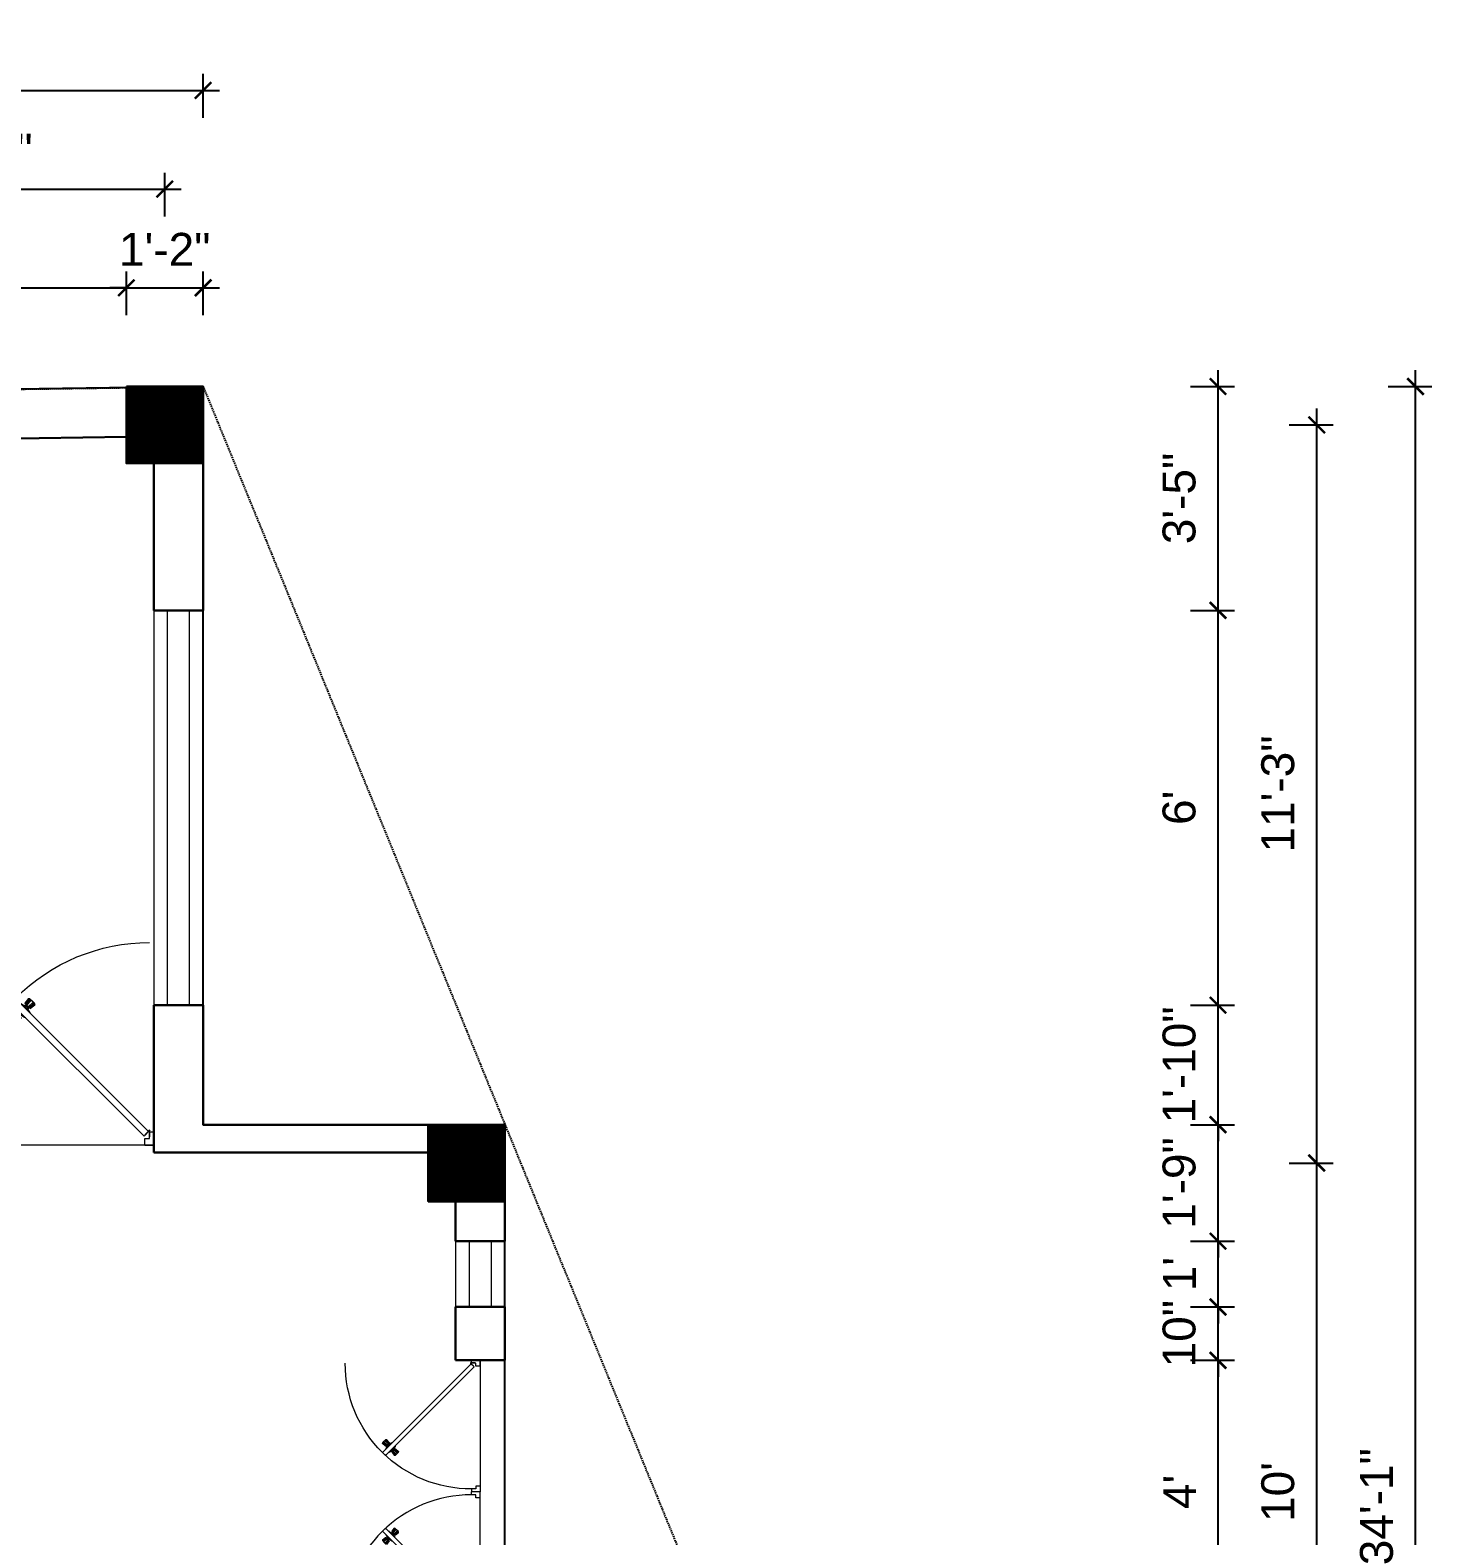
# Model space of a CAD drawing. Header units: inches. Extents: x -6683 to 26091, y -5972 to 4741.
# Drawn here: x 16656.5 to 16912.1, y -2341 to -2066.4 of the extents above; entities that cross this region are included whole.
import ezdxf

# ---------------------------------------------------------------- set-up
doc = ezdxf.new("R2010")
doc.units = ezdxf.units.IN
doc.header["$MEASUREMENT"] = 0
doc.linetypes.add('HIDDEN', pattern=[0.375, 0.25, -0.125])
for name, color, linetype, lineweight in [('Dimension-0.13', 114, 'Continuous', 13), ('hatch-.09', 8, 'Continuous', 9), ('PUERTAS', 7, 'Continuous', 9), ('WALL', 12, 'Continuous', 30), ('wall2', 1, 'Continuous', 15), ('windoow', 4, 'Continuous', 5)]:
    doc.layers.add(name, color=color, linetype=linetype, lineweight=lineweight)
doc.styles.add('arial 1000', font='arial.ttf')
doc.dimstyles.new("1-8'", dxfattribs={"dimtxt": 6, "dimasz": 3, "dimexe": 3, "dimexo": 6, "dimgap": 4, "dimtad": 1, "dimdec": 0, "dimzin": 0, "dimdsep": 46, "dimlunit": 4, "dimtxsty": 'arial 1000', "dimblk": 'ARCHTICK', "dimcen": 8, "dimdle": 3, "dimclrt": 7, "dimazin": 0, "dimtfac": 1, "dimtdec": 0, "dimtix": 1, "dimtmove": 2, "dimatfit": 3, "dimfxl": 5, "dimfxlon": 1, "dimarcsym": 0})

# ---------------------------------------------------------------- blocks, each defined once
blk = doc.blocks.new('2ft6in')
at = {"layer": 'PUERTAS', "color": 2}
for p, q in [((0.84, 2.1), (21.02, 22.28)), ((21.71, 21.6), (1.47, 1.37)), ((18.33, 21.76), (18.31, 21.77)), ((21.71, 21.6), (21.02, 22.28)), ((21.18, 18.9), (21.2, 18.89)), ((0, 2), (0, 0)), ((0.6, 2), (0, 2)), ((1.33, 0), (0, 0)), ((0.6, 1.26), (0.6, 2.04)), ((0.67, 1.26), (0.6, 1.26)), ((0.67, 1.26), (0.67, 2.01)), ((0.67, 1), (0.67, 1.26)), ((1.33, 1), (0.67, 1)), ((1.31, 1.53), (0.79, 2.06)), ((1.36, 1.58), (0.81, 2.12)), ((1.36, 1.58), (1.31, 1.53)), ((1.47, 1.37), (1.31, 1.53)), ((1.33, 0), (1.33, 1)), ((28.67, 0), (28.67, 1)), ((28.67, 1), (29.33, 1)), ((28.67, 0), (30, 0)), ((29.33, 1), (29.33, 2)), ((29.33, 2), (30, 2)), ((30, 0), (30, 2))]:
    blk.add_line(p, q, dxfattribs=at)
at = {"layer": 'PUERTAS', "color": 8}
for p, q in [((18.81, 20.78), (18.04, 21.4)), ((18.86, 20.83), (18.08, 21.46)), ((18.95, 20.92), (18.2, 21.58)), ((18.44, 21.9), (18.31, 21.77)), ((19.07, 21.03), (18.34, 21.72)), ((18.44, 21.9), (18.56, 22.02)), ((18.58, 22.01), (18.56, 22.02)), ((19.3, 21.26), (18.61, 22)), ((19.42, 21.38), (18.75, 22.14)), ((19.51, 21.48), (18.88, 22.26)), ((18.91, 20.27), (19.19, 20.69)), ((19.55, 21.53), (18.93, 22.3)), ((19.13, 20.8), (19.03, 20.9)), ((19.15, 20.82), (19.05, 20.92)), ((19.09, 20.44), (19.25, 20.76)), ((19.19, 20.87), (19.1, 20.96)), ((19.25, 20.93), (19.16, 21.02)), ((19.28, 20.63), (19.32, 20.83)), ((19.4, 21.08), (19.31, 21.17)), ((19.47, 21.15), (19.38, 21.24)), ((19.43, 20.78), (19.4, 20.9)), ((19.51, 21.19), (19.42, 21.28)), ((19.55, 20.91), (19.43, 20.94)), ((19.53, 21.21), (19.44, 21.3)), ((19.7, 21.06), (19.51, 21.01)), ((19.89, 21.24), (19.58, 21.08)), ((20.07, 21.42), (19.64, 21.15)), ((20.85, 20.64), (20.57, 20.22)), ((19.69, 19.49), (20.12, 19.76)), ((19.87, 19.67), (20.18, 19.83)), ((20.06, 19.85), (20.25, 19.9)), ((20.21, 20), (20.33, 19.97)), ((20.21, 19.38), (20.83, 18.61)), ((20.23, 19.7), (20.32, 19.61)), ((20.25, 19.72), (20.34, 19.63)), ((20.25, 19.43), (20.88, 18.65)), ((20.29, 19.76), (20.38, 19.67)), ((20.33, 20.13), (20.36, 20.01)), ((20.34, 19.53), (21, 18.77)), ((20.36, 19.83), (20.45, 19.74)), ((20.48, 20.28), (20.44, 20.08)), ((20.46, 19.64), (21.14, 18.91)), ((20.5, 19.98), (20.6, 19.89)), ((20.67, 20.47), (20.51, 20.15)), ((20.57, 20.04), (20.66, 19.95)), ((20.61, 20.09), (20.7, 19.99)), ((20.63, 20.11), (20.72, 20.01)), ((20.69, 19.87), (21.42, 19.19)), ((20.81, 19.99), (21.56, 19.33)), ((20.9, 20.08), (21.68, 19.45)), ((20.95, 20.13), (21.72, 19.51)), ((21.32, 19.01), (21.2, 18.89)), ((21.32, 19.01), (21.44, 19.14)), ((21.43, 19.15), (21.44, 19.14)), ((0, 0), (30, 0))]:
    blk.add_line(p, q, dxfattribs=at)
at = {"layer": 'PUERTAS', "color": 1}
for p, q in [((18.06, 21.44), (18.48, 21.86)), ((18.74, 20.79), (18.06, 21.34)), ((18.08, 21.51), (18.45, 21.88)), ((18.11, 21.49), (18.08, 21.51)), ((18.82, 22.25), (18.45, 21.88)), ((18.9, 22.28), (18.48, 21.86)), ((18.84, 22.23), (18.82, 22.25)), ((18.83, 20.8), (19.18, 21.15)), ((18.92, 20.89), (18.93, 20.88)), ((19.54, 21.59), (18.99, 22.27)), ((19.02, 20.88), (19.24, 21.1)), ((19.12, 20.8), (19.03, 20.89)), ((19.1, 20.7), (19.11, 20.69)), ((19.1, 20.6), (19.1, 20.6)), ((19.11, 20.79), (19.33, 21.01)), ((19.54, 21.5), (19.18, 21.15)), ((19.45, 21.31), (19.24, 21.1)), ((19.55, 21.22), (19.33, 21.01)), ((19.45, 21.41), (19.45, 21.41)), ((19.54, 21.22), (19.45, 21.31)), ((19.64, 21.23), (19.64, 21.23)), ((19.74, 21.24), (19.73, 21.23)), ((20.12, 21.49), (19.74, 21.24)), ((20.22, 21.48), (20.22, 21.49)), ((20.91, 20.7), (20.66, 20.31)), ((20.91, 20.8), (20.91, 20.79)), ((18.84, 20.21), (19.1, 20.6)), ((18.85, 20.11), (18.84, 20.12)), ((19.53, 19.43), (19.54, 19.42)), ((19.64, 19.42), (20.02, 19.67)), ((20.02, 19.67), (20.03, 19.68)), ((20.12, 19.68), (20.12, 19.68)), ((20.21, 19.69), (20.43, 19.9)), ((20.22, 19.41), (20.57, 19.76)), ((20.22, 19.69), (20.31, 19.6)), ((20.22, 19.32), (20.76, 18.64)), ((20.31, 19.6), (20.52, 19.81)), ((20.31, 19.5), (20.31, 19.5)), ((20.65, 20.12), (20.43, 19.9)), ((20.74, 20.03), (20.52, 19.81)), ((20.93, 20.11), (20.57, 19.76)), ((20.64, 20.11), (20.73, 20.02)), ((20.66, 20.31), (20.65, 20.31)), ((20.65, 20.21), (20.65, 20.22)), ((20.84, 20.02), (20.83, 20.03)), ((20.86, 18.63), (21.28, 19.05)), ((20.91, 18.68), (20.94, 18.66)), ((20.94, 18.66), (21.31, 19.03)), ((21.02, 20.12), (21.7, 19.57)), ((21.7, 19.47), (21.28, 19.05)), ((21.67, 19.4), (21.31, 19.03)), ((21.65, 19.42), (21.67, 19.4))]:
    blk.add_line(p, q, dxfattribs=at)
at = {"layer": 'PUERTAS', "color": 2}
for radius in [0.129, 0.0627]:
    blk.add_circle((0.68, 2.14), radius, dxfattribs=at)
at = {"layer": 'PUERTAS', "color": 8}
blk.add_arc((0.68, 2.14), 28.65, 359.7285, 90.0333, dxfattribs=at)
at = {"layer": 'PUERTAS', "color": 1}
for centre, start, end in [((18.78, 20.84), 231.0764, 315), ((18.94, 22.23), 38.9236, 135), ((18.97, 20.93), 225, 315), ((19.16, 20.74), 135, 219.7428), ((19.06, 20.65), 315, 39.7428), ((19.4, 21.36), 315, 45), ((19.49, 21.55), 315, 38.9236), ((19.6, 21.18), 50.2572, 135), ((19.68, 21.28), 230.2572, 315), ((20.17, 21.44), 45, 135), ((20.87, 20.75), 315, 45), ((18.89, 20.16), 135, 225), ((19.59, 19.47), 225, 315), ((20.07, 19.63), 50.2572, 135), ((20.16, 19.73), 230.2572, 315), ((20.27, 19.36), 135, 218.9236), ((20.35, 19.55), 135, 225), ((20.7, 20.26), 135, 219.7428), ((20.6, 20.17), 315, 39.7428), ((20.78, 19.98), 45, 135), ((20.82, 18.68), 218.9236, 315), ((20.98, 20.07), 51.0764, 135), ((21.65, 19.52), 315, 51.0764)]:
    blk.add_arc(centre, 0.0667, start, end, dxfattribs=at)
blk = doc.blocks.new('*U44')
at = {"color": 3, "xscale": -1}
blk.add_blockref('2ft6in', (42, 0), dxfattribs=at)
blk = doc.blocks.new('3ft')
at = {"layer": 'PUERTAS', "color": 2}
for p, q in [((1.01, 2.52), (25.23, 26.74)), ((26.05, 25.92), (1.77, 1.64)), ((21.99, 26.11), (21.98, 26.13)), ((26.05, 25.92), (25.23, 26.74)), ((25.42, 22.68), (25.43, 22.67)), ((0, 2.4), (0, 0)), ((0.72, 2.4), (0, 2.4)), ((1.6, 0), (0, 0)), ((0.72, 1.52), (0.72, 2.44)), ((0.8, 1.52), (0.72, 1.52)), ((0.8, 1.52), (0.8, 2.41)), ((0.8, 1.2), (0.8, 1.52)), ((1.6, 1.2), (0.8, 1.2)), ((1.57, 1.84), (0.94, 2.47)), ((1.63, 1.89), (0.97, 2.55)), ((1.63, 1.89), (1.57, 1.84)), ((1.77, 1.64), (1.57, 1.84)), ((1.6, 0), (1.6, 1.2)), ((34.4, 0), (34.4, 1.2)), ((34.4, 1.2), (35.2, 1.2)), ((34.4, 0), (36, 0)), ((35.2, 1.2), (35.2, 2.4)), ((35.2, 2.4), (36, 2.4)), ((36, 0), (36, 2.4))]:
    blk.add_line(p, q, dxfattribs=at)
at = {"layer": 'PUERTAS', "color": 8}
for p, q in [((22.57, 24.94), (21.65, 25.68)), ((22.63, 24.99), (21.69, 25.75)), ((22.74, 25.1), (21.84, 25.9)), ((22.13, 26.28), (21.98, 26.13)), ((22.88, 25.24), (22.01, 26.06)), ((22.13, 26.28), (22.27, 26.42)), ((22.29, 26.41), (22.27, 26.42)), ((23.16, 25.52), (22.34, 26.39)), ((23.3, 25.66), (22.5, 26.56)), ((23.41, 25.77), (22.65, 26.71)), ((22.69, 24.32), (23.02, 24.83)), ((23.46, 25.83), (22.72, 26.75)), ((22.95, 24.96), (22.84, 25.07)), ((22.98, 24.99), (22.86, 25.1)), ((23.03, 25.04), (22.91, 25.15)), ((22.91, 24.53), (23.1, 24.91)), ((23.11, 25.12), (22.99, 25.23)), ((23.13, 24.76), (23.18, 24.99)), ((23.28, 25.3), (23.17, 25.41)), ((23.36, 25.37), (23.25, 25.49)), ((23.31, 24.94), (23.28, 25.08)), ((23.41, 25.43), (23.3, 25.54)), ((23.46, 25.09), (23.32, 25.13)), ((23.44, 25.45), (23.33, 25.56)), ((23.64, 25.27), (23.41, 25.22)), ((23.87, 25.49), (23.49, 25.3)), ((24.08, 25.71), (23.57, 25.38)), ((25.02, 24.77), (24.68, 24.26)), ((23.63, 23.38), (24.14, 23.72)), ((23.84, 23.6), (24.22, 23.79)), ((24.07, 23.82), (24.3, 23.88)), ((24.25, 24), (24.39, 23.97)), ((24.25, 23.26), (24.99, 22.34)), ((24.27, 23.64), (24.38, 23.53)), ((24.3, 23.67), (24.41, 23.56)), ((24.3, 23.32), (25.06, 22.38)), ((24.35, 23.72), (24.46, 23.61)), ((24.4, 24.15), (24.43, 24.01)), ((24.41, 23.43), (25.2, 22.53)), ((24.43, 23.8), (24.54, 23.69)), ((24.58, 24.33), (24.52, 24.1)), ((24.55, 23.57), (25.37, 22.7)), ((24.6, 23.97), (24.72, 23.86)), ((24.8, 24.56), (24.61, 24.18)), ((24.68, 24.05), (24.79, 23.94)), ((24.73, 24.1), (24.85, 23.99)), ((24.76, 24.13), (24.87, 24.02)), ((24.83, 23.85), (25.7, 23.03)), ((24.97, 23.99), (25.87, 23.2)), ((25.08, 24.1), (26.02, 23.34)), ((25.14, 24.15), (26.06, 23.41)), ((25.58, 22.82), (25.43, 22.67)), ((25.58, 22.82), (25.73, 22.97)), ((25.72, 22.98), (25.73, 22.97)), ((0, 0), (36, 0))]:
    blk.add_line(p, q, dxfattribs=at)
at = {"layer": 'PUERTAS', "color": 1}
for p, q in [((21.67, 25.73), (22.17, 26.23)), ((22.49, 24.95), (21.67, 25.61)), ((21.7, 25.82), (22.14, 26.26)), ((21.73, 25.79), (21.7, 25.82)), ((22.58, 26.7), (22.14, 26.26)), ((22.67, 26.73), (22.17, 26.23)), ((22.61, 26.67), (22.58, 26.7)), ((22.6, 24.96), (23.02, 25.38)), ((22.7, 25.07), (22.71, 25.06)), ((23.45, 25.91), (22.79, 26.73)), ((22.82, 25.06), (23.08, 25.32)), ((22.94, 24.95), (22.83, 25.07)), ((22.92, 24.72), (22.92, 24.72)), ((22.93, 24.94), (23.19, 25.21)), ((22.93, 24.84), (22.93, 24.83)), ((23.44, 25.81), (23.02, 25.38)), ((23.34, 25.58), (23.08, 25.32)), ((23.46, 25.47), (23.19, 25.21)), ((23.33, 25.7), (23.34, 25.69)), ((23.45, 25.46), (23.33, 25.57)), ((23.57, 25.47), (23.57, 25.47)), ((24.15, 25.79), (23.68, 25.48)), ((23.68, 25.48), (23.68, 25.48)), ((24.27, 25.78), (24.26, 25.79)), ((25.1, 24.84), (24.79, 24.38)), ((25.09, 24.96), (25.1, 24.95)), ((22.61, 24.25), (22.92, 24.72)), ((22.62, 24.13), (22.61, 24.14)), ((23.44, 23.31), (23.45, 23.3)), ((23.56, 23.3), (24.03, 23.61)), ((24.03, 23.61), (24.03, 23.62)), ((24.14, 23.62), (24.14, 23.62)), ((24.25, 23.62), (24.51, 23.89)), ((24.26, 23.29), (24.69, 23.71)), ((24.26, 23.63), (24.37, 23.52)), ((24.26, 23.18), (24.92, 22.37)), ((24.37, 23.52), (24.63, 23.77)), ((24.37, 23.4), (24.37, 23.4)), ((24.78, 24.15), (24.51, 23.89)), ((24.89, 24.03), (24.63, 23.77)), ((25.11, 24.14), (24.69, 23.71)), ((24.77, 24.14), (24.88, 24.03)), ((24.79, 24.38), (24.78, 24.37)), ((24.78, 24.26), (24.78, 24.26)), ((25, 24.03), (25, 24.03)), ((25.04, 22.36), (25.54, 22.86)), ((25.1, 22.42), (25.13, 22.39)), ((25.13, 22.39), (25.57, 22.83)), ((25.22, 24.14), (26.03, 23.48)), ((26.04, 23.37), (25.54, 22.86)), ((26.01, 23.27), (25.57, 22.83)), ((25.98, 23.3), (26.01, 23.27))]:
    blk.add_line(p, q, dxfattribs=at)
at = {"layer": 'PUERTAS', "color": 2}
for radius in [0.155, 0.0752]:
    blk.add_circle((0.82, 2.56), radius, dxfattribs=at)
at = {"layer": 'PUERTAS', "color": 8}
blk.add_arc((0.82, 2.56), 34.38, 359.7285, 90.0333, dxfattribs=at)
at = {"layer": 'PUERTAS', "color": 1}
for centre, start, end in [((22.54, 25.01), 231.0764, 315), ((22.73, 26.68), 38.9236, 135), ((22.77, 25.12), 225, 315), ((22.99, 24.89), 135, 219.7428), ((22.87, 24.78), 315, 39.7428), ((23.28, 25.63), 315, 45), ((23.39, 25.86), 315, 38.9236), ((23.51, 25.41), 50.2572, 135), ((23.62, 25.53), 230.2572, 315), ((24.2, 25.73), 45, 135), ((25.04, 24.89), 315, 45), ((22.67, 24.2), 135, 225), ((23.51, 23.36), 225, 315), ((24.09, 23.56), 50.2572, 135), ((24.2, 23.68), 230.2572, 315), ((24.32, 23.23), 135, 218.9236), ((24.42, 23.46), 135, 225), ((24.84, 24.31), 135, 219.7428), ((24.72, 24.21), 315, 39.7428), ((24.94, 23.98), 45, 135), ((24.98, 22.42), 218.9236, 315), ((25.17, 24.08), 51.0764, 135), ((25.98, 23.42), 315, 51.0764)]:
    blk.add_arc(centre, 0.08, start, end, dxfattribs=at)
blk = doc.blocks.new('*U43')
at = {"color": 3}
blk.add_blockref('3ft', (0, 0), dxfattribs=at)
blk = doc.blocks.new('_ArchTick')
at = {"color": 0, "const_width": 0.15}
blk.add_lwpolyline([(-0.5, -0.5), (0.5, 0.5)], dxfattribs=at)
blk = doc.blocks.new('*D88')
at = {"layer": 'Defpoints', "color": 0, "transparency": 16777216}
for p in [(16688.07, -2131.36), (16909.13, -2131.36), (16791.35, -2540)]:
    blk.add_point(p, dxfattribs=at)
at = {"layer": 'Dimension-0.13', "color": 0, "lineweight": -2, "transparency": 16777216}
for p, q in [((16909.13, -2543), (16909.13, -2128.36)), ((16904.13, -2131.36), (16912.13, -2131.36)), ((16904.13, -2540), (16912.13, -2540))]:
    blk.add_line(p, q, dxfattribs=at)
at = {"layer": 'Dimension-0.13', "color": 0, "lineweight": -2, "transparency": 16777216, "xscale": 3, "yscale": 3, "zscale": 3}
for p, rotation in [((16909.13, -2131.36), 90), ((16909.13, -2540), 270)]:
    blk.add_blockref('_ArchTick', p, dxfattribs=dict(at, rotation=rotation))
at = {"layer": 'Dimension-0.13', "color": 7, "transparency": 16777216, "insert": (16902.06, -2335.68), "char_height": 6, "attachment_point": 5, "rotation": 90, "style": 'arial 1000'}
blk.add_mtext('34\'-1"', dxfattribs=at)
blk = doc.blocks.new('*D91')
at = {"layer": 'Defpoints', "color": 0, "transparency": 16777216}
for p in [(16688.07, -2077.36), (16688.07, -2131.36), (16465.92, -2134.5)]:
    blk.add_point(p, dxfattribs=at)
at = {"layer": 'Dimension-0.13', "color": 0, "lineweight": -2, "transparency": 16777216}
for p, q in [((16465.92, -2082.36), (16465.92, -2074.36)), ((16688.07, -2082.36), (16688.07, -2074.36)), ((16462.92, -2077.36), (16691.07, -2077.36))]:
    blk.add_line(p, q, dxfattribs=at)
at = {"layer": 'Dimension-0.13', "color": 0, "lineweight": -2, "transparency": 16777216, "xscale": 3, "yscale": 3, "zscale": 3, "rotation": 180}
blk.add_blockref('_ArchTick', (16465.92, -2077.36), dxfattribs=at)
at = {"layer": 'Dimension-0.13', "color": 0, "lineweight": -2, "transparency": 16777216, "xscale": 3, "yscale": 3, "zscale": 3}
blk.add_blockref('_ArchTick', (16688.07, -2077.36), dxfattribs=at)
at = {"layer": 'Dimension-0.13', "color": 7, "transparency": 16777216, "insert": (16577, -2070.29), "char_height": 6, "attachment_point": 5, "style": 'arial 1000'}
blk.add_mtext('18\'-6"', dxfattribs=at)
blk = doc.blocks.new('*D102')
at = {"layer": 'Defpoints', "color": 0, "transparency": 16777216}
for p in [(16743.11, -2308.98), (16873.13, -2308.98), (16743.11, -2356.98)]:
    blk.add_point(p, dxfattribs=at)
at = {"layer": 'Dimension-0.13', "color": 0, "lineweight": -2, "transparency": 16777216}
for p, q in [((16873.13, -2359.98), (16873.13, -2305.98)), ((16868.13, -2308.98), (16876.13, -2308.98)), ((16868.13, -2356.98), (16876.13, -2356.98))]:
    blk.add_line(p, q, dxfattribs=at)
at = {"layer": 'Dimension-0.13', "color": 0, "lineweight": -2, "transparency": 16777216, "xscale": 3, "yscale": 3, "zscale": 3}
for p, rotation in [((16873.13, -2308.98), 90), ((16873.13, -2356.98), 270)]:
    blk.add_blockref('_ArchTick', p, dxfattribs=dict(at, rotation=rotation))
at = {"layer": 'Dimension-0.13', "color": 7, "transparency": 16777216, "insert": (16866.13, -2332.98), "char_height": 6, "attachment_point": 5, "rotation": 90, "style": 'arial 1000'}
blk.add_mtext("4'", dxfattribs=at)
blk = doc.blocks.new('*D103')
at = {"layer": 'Defpoints', "color": 0, "transparency": 16777216}
for p in [(16743.11, -2299.25), (16873.13, -2299.25), (16743.11, -2308.98)]:
    blk.add_point(p, dxfattribs=at)
at = {"layer": 'Dimension-0.13', "color": 0, "lineweight": -2, "transparency": 16777216}
for p, q in [((16873.13, -2299.25), (16873.13, -2296.25)), ((16868.13, -2299.25), (16876.13, -2299.25)), ((16873.13, -2308.98), (16873.13, -2299.25)), ((16868.13, -2308.98), (16876.13, -2308.98)), ((16873.13, -2308.98), (16873.13, -2311.98))]:
    blk.add_line(p, q, dxfattribs=at)
at = {"layer": 'Dimension-0.13', "color": 0, "lineweight": -2, "transparency": 16777216, "xscale": 3, "yscale": 3, "zscale": 3}
for p, rotation in [((16873.13, -2299.25), 270), ((16873.13, -2308.98), 90)]:
    blk.add_blockref('_ArchTick', p, dxfattribs=dict(at, rotation=rotation))
at = {"layer": 'Dimension-0.13', "color": 7, "transparency": 16777216, "insert": (16866.06, -2304.12), "char_height": 6, "attachment_point": 5, "rotation": 90, "style": 'arial 1000'}
blk.add_mtext('10"', dxfattribs=at)
blk = doc.blocks.new('*D104')
at = {"layer": 'Defpoints', "color": 0, "transparency": 16777216}
for p in [(16743.11, -2287.25), (16873.13, -2287.25), (16743.11, -2299.25)]:
    blk.add_point(p, dxfattribs=at)
at = {"layer": 'Dimension-0.13', "color": 0, "lineweight": -2, "transparency": 16777216}
for p, q in [((16873.13, -2287.25), (16873.13, -2284.25)), ((16868.13, -2287.25), (16876.13, -2287.25)), ((16873.13, -2299.25), (16873.13, -2287.25)), ((16868.13, -2299.25), (16876.13, -2299.25)), ((16873.13, -2299.25), (16873.13, -2302.25))]:
    blk.add_line(p, q, dxfattribs=at)
at = {"layer": 'Dimension-0.13', "color": 0, "lineweight": -2, "transparency": 16777216, "xscale": 3, "yscale": 3, "zscale": 3}
for p, rotation in [((16873.13, -2287.25), 270), ((16873.13, -2299.25), 90)]:
    blk.add_blockref('_ArchTick', p, dxfattribs=dict(at, rotation=rotation))
at = {"layer": 'Dimension-0.13', "color": 7, "transparency": 16777216, "insert": (16866.12, -2293.25), "char_height": 6, "attachment_point": 5, "rotation": 90, "style": 'arial 1000'}
blk.add_mtext("1'", dxfattribs=at)
blk = doc.blocks.new('*D105')
at = {"layer": 'Defpoints', "color": 0, "transparency": 16777216}
for p in [(16743.11, -2266), (16873.13, -2266), (16743.11, -2287.25)]:
    blk.add_point(p, dxfattribs=at)
at = {"layer": 'Dimension-0.13', "color": 0, "lineweight": -2, "transparency": 16777216}
for p, q in [((16873.13, -2266), (16873.13, -2263)), ((16868.13, -2266), (16876.13, -2266)), ((16873.13, -2287.25), (16873.13, -2266)), ((16868.13, -2287.25), (16876.13, -2287.25)), ((16873.13, -2287.25), (16873.13, -2290.25))]:
    blk.add_line(p, q, dxfattribs=at)
at = {"layer": 'Dimension-0.13', "color": 0, "lineweight": -2, "transparency": 16777216, "xscale": 3, "yscale": 3, "zscale": 3}
for p, rotation in [((16873.13, -2266), 270), ((16873.13, -2287.25), 90)]:
    blk.add_blockref('_ArchTick', p, dxfattribs=dict(at, rotation=rotation))
at = {"layer": 'Dimension-0.13', "color": 7, "transparency": 16777216, "insert": (16866.06, -2276.63), "char_height": 6, "attachment_point": 5, "rotation": 90, "style": 'arial 1000'}
blk.add_mtext('1\'-9"', dxfattribs=at)
blk = doc.blocks.new('*D106')
at = {"layer": 'Defpoints', "color": 0, "transparency": 16777216}
for p in [(16688.07, -2244.2), (16873.13, -2244.2), (16743.11, -2266)]:
    blk.add_point(p, dxfattribs=at)
at = {"layer": 'Dimension-0.13', "color": 0, "lineweight": -2, "transparency": 16777216}
for p, q in [((16873.13, -2244.2), (16873.13, -2241.2)), ((16868.13, -2244.2), (16876.13, -2244.2)), ((16873.13, -2266), (16873.13, -2244.2)), ((16868.13, -2266), (16876.13, -2266)), ((16873.13, -2266), (16873.13, -2269))]:
    blk.add_line(p, q, dxfattribs=at)
at = {"layer": 'Dimension-0.13', "color": 0, "lineweight": -2, "transparency": 16777216, "xscale": 3, "yscale": 3, "zscale": 3}
for p, rotation in [((16873.13, -2244.2), 270), ((16873.13, -2266), 90)]:
    blk.add_blockref('_ArchTick', p, dxfattribs=dict(at, rotation=rotation))
at = {"layer": 'Dimension-0.13', "color": 7, "transparency": 16777216, "insert": (16866.06, -2255.1), "char_height": 6, "attachment_point": 5, "rotation": 90, "style": 'arial 1000'}
blk.add_mtext('1\'-10"', dxfattribs=at)
blk = doc.blocks.new('*D107')
at = {"layer": 'Defpoints', "color": 0, "transparency": 16777216}
for p in [(16688.07, -2172.2), (16873.13, -2172.2), (16688.07, -2244.2)]:
    blk.add_point(p, dxfattribs=at)
at = {"layer": 'Dimension-0.13', "color": 0, "lineweight": -2, "transparency": 16777216}
for p, q in [((16873.13, -2247.2), (16873.13, -2169.2)), ((16868.13, -2172.2), (16876.13, -2172.2)), ((16868.13, -2244.2), (16876.13, -2244.2))]:
    blk.add_line(p, q, dxfattribs=at)
at = {"layer": 'Dimension-0.13', "color": 0, "lineweight": -2, "transparency": 16777216, "xscale": 3, "yscale": 3, "zscale": 3}
for p, rotation in [((16873.13, -2172.2), 90), ((16873.13, -2244.2), 270)]:
    blk.add_blockref('_ArchTick', p, dxfattribs=dict(at, rotation=rotation))
at = {"layer": 'Dimension-0.13', "color": 7, "transparency": 16777216, "insert": (16866.06, -2208.2), "char_height": 6, "attachment_point": 5, "rotation": 90, "style": 'arial 1000'}
blk.add_mtext("6'", dxfattribs=at)
blk = doc.blocks.new('*D108')
at = {"layer": 'Defpoints', "color": 0, "transparency": 16777216}
for p in [(16688.07, -2131.36), (16873.13, -2131.36), (16688.07, -2172.2)]:
    blk.add_point(p, dxfattribs=at)
at = {"layer": 'Dimension-0.13', "color": 0, "lineweight": -2, "transparency": 16777216}
for p, q in [((16873.13, -2175.2), (16873.13, -2128.36)), ((16868.13, -2131.36), (16876.13, -2131.36)), ((16868.13, -2172.2), (16876.13, -2172.2))]:
    blk.add_line(p, q, dxfattribs=at)
at = {"layer": 'Dimension-0.13', "color": 0, "lineweight": -2, "transparency": 16777216, "xscale": 3, "yscale": 3, "zscale": 3}
for p, rotation in [((16873.13, -2131.36), 90), ((16873.13, -2172.2), 270)]:
    blk.add_blockref('_ArchTick', p, dxfattribs=dict(at, rotation=rotation))
at = {"layer": 'Dimension-0.13', "color": 7, "transparency": 16777216, "insert": (16866.06, -2151.78), "char_height": 6, "attachment_point": 5, "rotation": 90, "style": 'arial 1000'}
blk.add_mtext('3\'-5"', dxfattribs=at)
blk = doc.blocks.new('*D109')
at = {"layer": 'Defpoints', "color": 0, "transparency": 16777216}
for p in [(16743.11, -2273), (16891.13, -2273), (16792.17, -2393)]:
    blk.add_point(p, dxfattribs=at)
at = {"layer": 'Dimension-0.13', "color": 0, "lineweight": -2, "transparency": 16777216}
for p, q in [((16891.13, -2396), (16891.13, -2270)), ((16886.13, -2273), (16894.13, -2273)), ((16886.13, -2393), (16894.13, -2393))]:
    blk.add_line(p, q, dxfattribs=at)
at = {"layer": 'Dimension-0.13', "color": 0, "lineweight": -2, "transparency": 16777216, "xscale": 3, "yscale": 3, "zscale": 3}
for p, rotation in [((16891.13, -2273), 90), ((16891.13, -2393), 270)]:
    blk.add_blockref('_ArchTick', p, dxfattribs=dict(at, rotation=rotation))
at = {"layer": 'Dimension-0.13', "color": 7, "transparency": 16777216, "insert": (16884.06, -2333), "char_height": 6, "attachment_point": 5, "rotation": 90, "style": 'arial 1000'}
blk.add_mtext("10'", dxfattribs=at)
blk = doc.blocks.new('*D110')
at = {"layer": 'Defpoints', "color": 0, "transparency": 16777216}
for p in [(16688.07, -2138.36), (16891.13, -2138.36), (16743.11, -2273)]:
    blk.add_point(p, dxfattribs=at)
at = {"layer": 'Dimension-0.13', "color": 0, "lineweight": -2, "transparency": 16777216}
for p, q in [((16891.13, -2276), (16891.13, -2135.36)), ((16886.13, -2138.36), (16894.13, -2138.36)), ((16886.13, -2273), (16894.13, -2273))]:
    blk.add_line(p, q, dxfattribs=at)
at = {"layer": 'Dimension-0.13', "color": 0, "lineweight": -2, "transparency": 16777216, "xscale": 3, "yscale": 3, "zscale": 3}
for p, rotation in [((16891.13, -2138.36), 90), ((16891.13, -2273), 270)]:
    blk.add_blockref('_ArchTick', p, dxfattribs=dict(at, rotation=rotation))
at = {"layer": 'Dimension-0.13', "color": 7, "transparency": 16777216, "insert": (16884.06, -2205.68), "char_height": 6, "attachment_point": 5, "rotation": 90, "style": 'arial 1000'}
blk.add_mtext('11\'-3"', dxfattribs=at)
blk = doc.blocks.new('*D113')
at = {"layer": 'Defpoints', "color": 0, "transparency": 16777216}
for p in [(16674.07, -2113.36), (16618.56, -2132.54), (16674.07, -2131.36)]:
    blk.add_point(p, dxfattribs=at)
at = {"layer": 'Dimension-0.13', "color": 0, "lineweight": -2, "transparency": 16777216}
for p, q in [((16618.56, -2118.36), (16618.56, -2110.36)), ((16674.07, -2118.36), (16674.07, -2110.36)), ((16615.56, -2113.36), (16677.07, -2113.36))]:
    blk.add_line(p, q, dxfattribs=at)
at = {"layer": 'Dimension-0.13', "color": 0, "lineweight": -2, "transparency": 16777216, "xscale": 3, "yscale": 3, "zscale": 3, "rotation": 180}
blk.add_blockref('_ArchTick', (16618.56, -2113.36), dxfattribs=at)
at = {"layer": 'Dimension-0.13', "color": 0, "lineweight": -2, "transparency": 16777216, "xscale": 3, "yscale": 3, "zscale": 3}
blk.add_blockref('_ArchTick', (16674.07, -2113.36), dxfattribs=at)
at = {"layer": 'Dimension-0.13', "color": 7, "transparency": 16777216, "insert": (16646.31, -2106.29), "char_height": 6, "attachment_point": 5, "style": 'arial 1000'}
blk.add_mtext('4\'-8"', dxfattribs=at)
blk = doc.blocks.new('*D114')
at = {"layer": 'Defpoints', "color": 0, "transparency": 16777216}
for p in [(16688.07, -2113.36), (16674.07, -2131.36), (16688.07, -2131.36)]:
    blk.add_point(p, dxfattribs=at)
at = {"layer": 'Dimension-0.13', "color": 0, "lineweight": -2, "transparency": 16777216}
for p, q in [((16674.07, -2118.36), (16674.07, -2110.36)), ((16688.07, -2118.36), (16688.07, -2110.36)), ((16674.07, -2113.36), (16671.07, -2113.36)), ((16674.07, -2113.36), (16688.07, -2113.36)), ((16688.07, -2113.36), (16691.07, -2113.36))]:
    blk.add_line(p, q, dxfattribs=at)
at = {"layer": 'Dimension-0.13', "color": 0, "lineweight": -2, "transparency": 16777216, "xscale": 3, "yscale": 3, "zscale": 3}
blk.add_blockref('_ArchTick', (16674.07, -2113.36), dxfattribs=at)
at = {"layer": 'Dimension-0.13', "color": 0, "lineweight": -2, "transparency": 16777216, "xscale": 3, "yscale": 3, "zscale": 3, "rotation": 180}
blk.add_blockref('_ArchTick', (16688.07, -2113.36), dxfattribs=at)
at = {"layer": 'Dimension-0.13', "color": 7, "transparency": 16777216, "insert": (16681.07, -2106.34), "char_height": 6, "attachment_point": 5, "style": 'arial 1000'}
blk.add_mtext('1\'-2"', dxfattribs=at)
blk = doc.blocks.new('*D115')
at = {"layer": 'Defpoints', "color": 0, "transparency": 16777216}
for p in [(16681.07, -2095.36), (16611.56, -2132.54), (16681.07, -2131.36)]:
    blk.add_point(p, dxfattribs=at)
at = {"layer": 'Dimension-0.13', "color": 0, "lineweight": -2, "transparency": 16777216}
for p, q in [((16611.56, -2100.36), (16611.56, -2092.36)), ((16681.07, -2100.36), (16681.07, -2092.36)), ((16608.56, -2095.36), (16684.07, -2095.36))]:
    blk.add_line(p, q, dxfattribs=at)
at = {"layer": 'Dimension-0.13', "color": 0, "lineweight": -2, "transparency": 16777216, "xscale": 3, "yscale": 3, "zscale": 3, "rotation": 180}
blk.add_blockref('_ArchTick', (16611.56, -2095.36), dxfattribs=at)
at = {"layer": 'Dimension-0.13', "color": 0, "lineweight": -2, "transparency": 16777216, "xscale": 3, "yscale": 3, "zscale": 3}
blk.add_blockref('_ArchTick', (16681.07, -2095.36), dxfattribs=at)
at = {"layer": 'Dimension-0.13', "color": 7, "transparency": 16777216, "insert": (16646.31, -2088.29), "char_height": 6, "attachment_point": 5, "style": 'arial 1000'}
blk.add_mtext('5\'-10"', dxfattribs=at)

msp = doc.modelspace()

# ---------------------------------------------------------------- hatches: boundary and pattern name
at = {"layer": 'hatch-.09'}
h = msp.add_hatch(dxfattribs=at)
h.set_pattern_fill('ANSI31', color=256)
h.set_pattern_definition([(45, (1241.6783, -2421.49513), (-0.0883883476, 0.0883883476), [])])
h.paths.add_polyline_path([(16688.07, -2131.36), (16674.07, -2131.36), (16674.07, -2145.36), (16688.07, -2145.36)])
h = msp.add_hatch(dxfattribs=at)
h.set_pattern_fill('ANSI31', color=256)
h.set_pattern_definition([(45, (1296.72414, -2556.14343), (-0.0883883476, 0.0883883476), [])])
h.paths.add_polyline_path([(16743.11, -2266), (16729.11, -2266), (16729.11, -2280), (16743.11, -2280)])

# ---------------------------------------------------------------- linework, layer by layer
at = {"linetype": 'HIDDEN'}
msp.add_lwpolyline([(16465.92, -2134.5), (16688.07, -2131.36), (16855.13, -2540), (16485.9, -2540), (16465.92, -2134.5)], dxfattribs=at)
at = {"layer": 'Defpoints'}
msp.add_lwpolyline([(16792.17, -2540), (16792.17, -2386), (16743.11, -2386), (16743.11, -2266), (16688.07, -2266), (16688.07, -2131.36), (16465.92, -2134.5), (16481.76, -2456.03), (16544.14, -2456.03), (16544.14, -2540), (16792.17, -2540)], dxfattribs=at)
at = {"layer": 'hatch-.09'}
msp.add_line((16688.07, -2131.36), (16465.92, -2134.5), dxfattribs=at)
at = {"layer": 'WALL'}
for p, q in [((16688.07, -2131.36), (16688.07, -2172.2)), ((16674.07, -2140.55), (16618.56, -2141.34)), ((16679.07, -2145.36), (16679.07, -2172.2)), ((16679.07, -2172.2), (16688.07, -2172.2)), ((16679.07, -2244.2), (16688.07, -2244.2)), ((16679.07, -2244.2), (16679.07, -2271.05)), ((16688.07, -2244.2), (16688.07, -2266)), ((16743.11, -2266), (16688.07, -2266)), ((16743.11, -2266), (16743.11, -2287.25)), ((16729.11, -2271.05), (16679.07, -2271.05)), ((16734.11, -2280), (16734.11, -2287.25)), ((16734.11, -2287.25), (16743.11, -2287.25)), ((16734.11, -2299.25), (16743.11, -2299.25)), ((16734.11, -2299.25), (16734.11, -2308.98)), ((16743.11, -2299.25), (16743.11, -2308.98)), ((16734.11, -2308.98), (16743.11, -2308.98))]:
    msp.add_line(p, q, dxfattribs=at)
for points in [[(16674.07, -2131.36), (16688.07, -2131.36), (16688.07, -2145.36), (16674.07, -2145.36)], [(16729.11, -2266), (16743.11, -2266), (16743.11, -2280), (16729.11, -2280)]]:
    msp.add_lwpolyline(points, close=True, dxfattribs=at)
at = {"layer": 'wall2'}
for p, q in [((16679.07, -2172.2), (16679.07, -2244.2)), ((16688.07, -2172.2), (16688.07, -2244.2)), ((16734.11, -2287.25), (16734.11, -2299.25)), ((16743.11, -2287.25), (16743.11, -2299.25))]:
    msp.add_line(p, q, dxfattribs=at)
at = {"layer": 'windoow'}
for p, q in [((16681.57, -2244.2), (16681.57, -2172.2)), ((16685.57, -2244.2), (16685.57, -2172.2)), ((16736.61, -2287.25), (16736.61, -2299.25)), ((16740.61, -2287.25), (16740.61, -2299.25))]:
    msp.add_line(p, q, dxfattribs=at)

# ---------------------------------------------------------------- block references
at = {"layer": 'WALL', "xscale": -1}
msp.add_blockref('*U43', (16679.07, -2269.73), dxfattribs=at)
at = {"layer": 'WALL', "yscale": 0.8000000000015522, "zscale": 0.8000000000015522, "rotation": 90}
for p, xscale in [((16738.61, -2342.58), 0.8000000000015522), ((16738.61, -2323.38), -0.8000000000015522)]:
    msp.add_blockref('*U44', p, dxfattribs=dict(at, xscale=xscale))

# ---------------------------------------------------------------- dimensions: what is measured, and where the dimension line sits
at = {"layer": 'Dimension-0.13'}
for base, p1, p2, picture, middle in [((16688.07, -2077.36), (16465.92, -2134.5), (16688.07, -2131.36), '*D91', (16577, -2070.29)), ((16681.07, -2095.36), (16611.56, -2132.54), (16681.07, -2131.36), '*D115', (16646.31, -2088.29)), ((16674.07, -2113.36), (16618.56, -2132.54), (16674.07, -2131.36), '*D113', (16646.31, -2106.29)), ((16688.07, -2113.36), (16674.07, -2131.36), (16688.07, -2131.36), '*D114', (16681.07, -2106.34))]:
    dim = msp.add_linear_dim(base=base, p1=p1, p2=p2, dimstyle="1-8'", dxfattribs=at)
    dim.commit()
    dim.dimension.update_dxf_attribs({"geometry": picture, "text_midpoint": middle})
for base, p1, p2, picture, middle in [((16909.13, -2131.36), (16791.35, -2540), (16688.07, -2131.36), '*D88', (16902.06, -2335.68)), ((16873.13, -2131.36), (16688.07, -2172.2), (16688.07, -2131.36), '*D108', (16866.06, -2151.78)), ((16891.13, -2138.36), (16743.11, -2273), (16688.07, -2138.36), '*D110', (16884.06, -2205.68)), ((16873.13, -2172.2), (16688.07, -2244.2), (16688.07, -2172.2), '*D107', (16866.06, -2208.2)), ((16873.13, -2244.2), (16743.11, -2266), (16688.07, -2244.2), '*D106', (16866.06, -2255.1)), ((16873.13, -2266), (16743.11, -2287.25), (16743.11, -2266), '*D105', (16866.06, -2276.63)), ((16891.13, -2273), (16792.17, -2393), (16743.11, -2273), '*D109', (16884.06, -2333)), ((16873.13, -2287.25), (16743.11, -2299.25), (16743.11, -2287.25), '*D104', (16866.12, -2293.25)), ((16873.13, -2299.25), (16743.11, -2308.98), (16743.11, -2299.25), '*D103', (16866.06, -2304.12)), ((16873.13, -2308.98), (16743.11, -2356.98), (16743.11, -2308.98), '*D102', (16866.13, -2332.98))]:
    dim = msp.add_linear_dim(base=base, p1=p1, p2=p2, angle=90, dimstyle="1-8'", dxfattribs=at)
    dim.commit()
    dim.dimension.update_dxf_attribs({"geometry": picture, "text_midpoint": middle})

doc.saveas('drawing.dxf')
